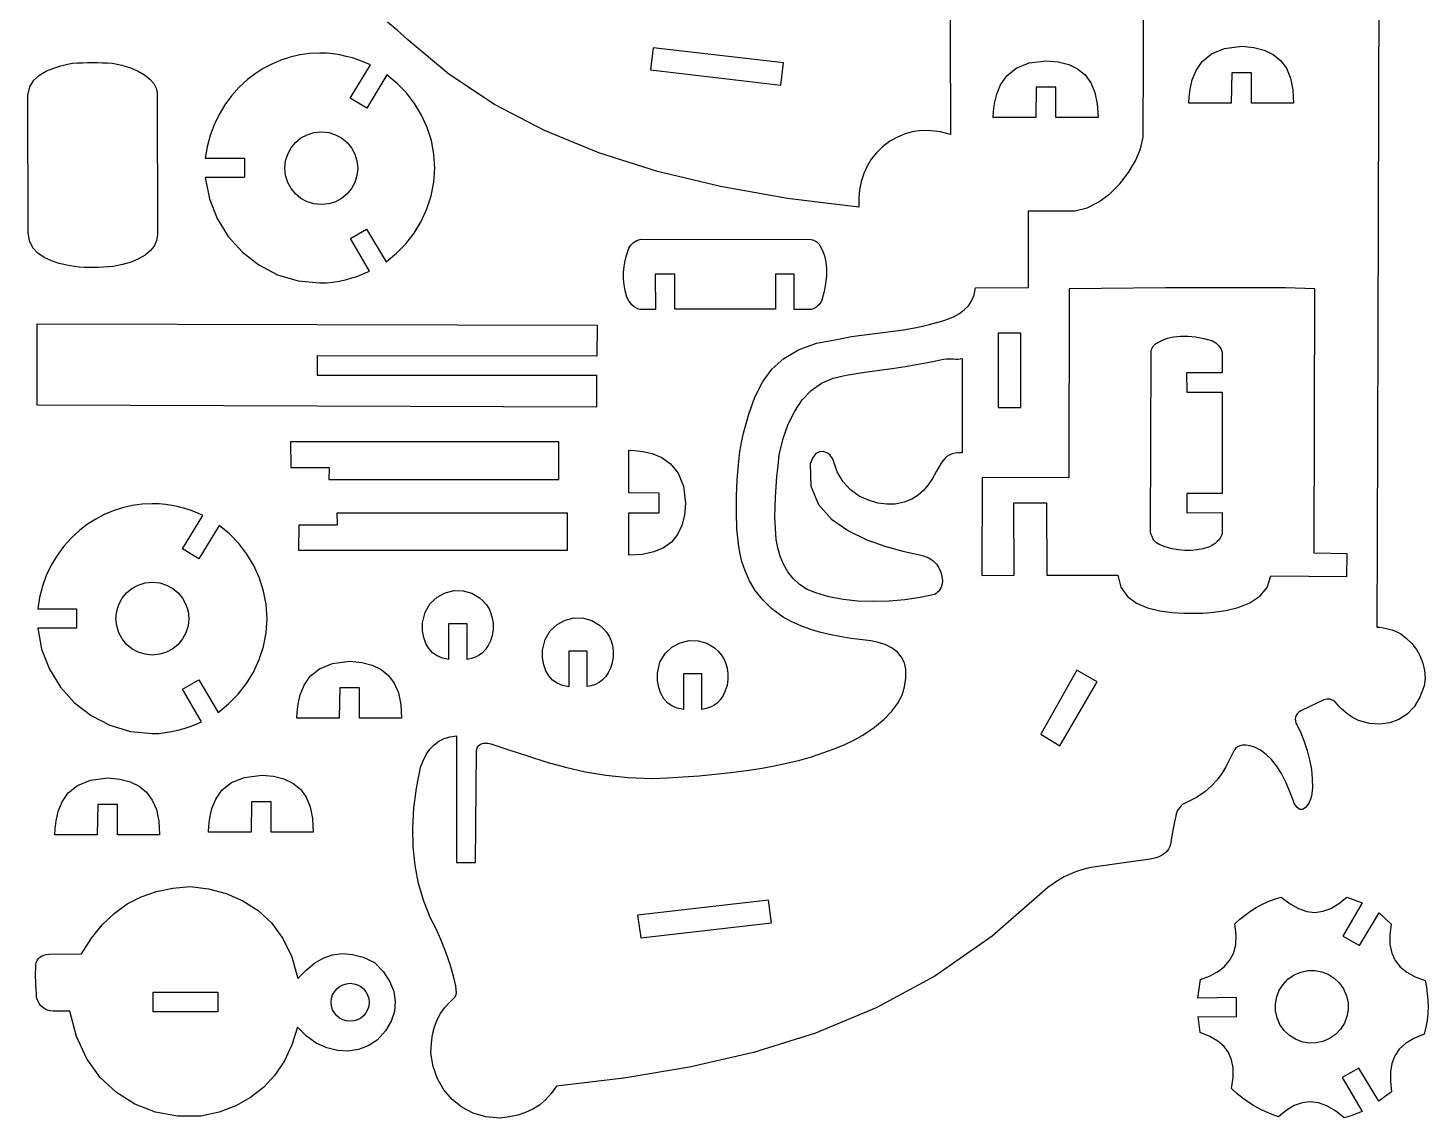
# Model space of a CAD drawing. Extents: x -164 to -26, y -113 to 111.
# Drawn here: x -163.5 to -26.6, y -113.1 to -6.5 of the extents above; entities that cross this region are included whole.
import ezdxf

# ---------------------------------------------------------------- set-up
doc = ezdxf.new("R2010")
doc.units = 0
doc.header["$MEASUREMENT"] = 0
doc.layers.add('CAMADA_1', color=7, linetype='CONTINUOUS')

msp = doc.modelspace()

# ---------------------------------------------------------------- linework, layer by layer
at = {"layer": 'CAMADA_1', "color": 250}
for points in [[(-31.42, 8.52), (-31.55, -36.37), (-31.61, -56.59), (-31.62, -65.11), (-31.32, -65.14), (-31.02, -65.18), (-30.72, -65.24), (-30.43, -65.31), (-30.14, -65.4), (-29.85, -65.51), (-29.56, -65.64), (-29.28, -65.79), (-28.72, -66.23), (-28.21, -66.73), (-27.77, -67.31), (-27.41, -67.95), (-27.14, -68.63), (-26.97, -69.35), (-26.92, -70.1), (-26.99, -70.87), (-27.42, -71.98), (-27.99, -72.9), (-28.68, -73.63), (-29.48, -74.15), (-30.36, -74.48), (-31.32, -74.61), (-32.35, -74.54), (-33.42, -74.25), (-33.75, -74.09), (-34.05, -73.91), (-34.33, -73.73), (-34.6, -73.54), (-34.84, -73.34), (-35.08, -73.12), (-35.31, -72.88), (-35.53, -72.62), (-35.72, -72.44), (-35.89, -72.31), (-36.06, -72.22), (-36.21, -72.18), (-36.36, -72.16), (-36.51, -72.16), (-36.65, -72.19), (-36.8, -72.23), (-39.05, -73.31), (-39.25, -73.45), (-39.41, -73.61), (-39.52, -73.77), (-39.59, -73.94), (-39.62, -74.12), (-39.6, -74.3), (-39.54, -74.5), (-39.43, -74.7), (-39.07, -75.45), (-38.73, -76.29), (-38.44, -77.19), (-38.2, -78.11), (-38.03, -79.05), (-37.94, -79.97), (-37.93, -80.85), (-38.03, -81.65), (-38.11, -81.95), (-38.25, -82.27), (-38.43, -82.56), (-38.65, -82.8), (-38.89, -82.94), (-39.15, -82.94), (-39.42, -82.77), (-39.68, -82.4), (-40.09, -81.28), (-40.52, -80.29), (-40.96, -79.43), (-41.43, -78.69), (-41.92, -78.07), (-42.44, -77.56), (-43, -77.16), (-43.59, -76.86), (-44.04, -76.73), (-44.42, -76.66), (-44.75, -76.66), (-45.03, -76.72), (-45.26, -76.84), (-45.46, -77), (-45.62, -77.22), (-45.76, -77.47), (-46.08, -78.14), (-46.41, -78.79), (-46.79, -79.43), (-47.24, -80.05), (-47.79, -80.65), (-48.45, -81.22), (-49.25, -81.77), (-50.23, -82.28), (-50.44, -82.36), (-50.63, -82.48), (-50.8, -82.62), (-50.94, -82.79), (-51.07, -82.97), (-51.17, -83.17), (-51.24, -83.39), (-51.29, -83.61), (-51.35, -83.87), (-51.42, -84.16), (-51.49, -84.48), (-51.55, -84.82), (-51.62, -85.17), (-51.68, -85.54), (-51.74, -85.9), (-51.78, -86.26), (-51.86, -86.56), (-51.99, -86.82), (-52.17, -87.06), (-52.4, -87.27), (-52.67, -87.45), (-53, -87.6), (-53.38, -87.72), (-53.8, -87.81), (-59.13, -88.55), (-59.76, -88.67), (-60.39, -88.83), (-61, -89.03), (-61.6, -89.27), (-62.19, -89.55), (-62.75, -89.86), (-63.29, -90.21), (-63.81, -90.59), (-69.24, -95.34), (-74.83, -99.24), (-80.59, -102.36), (-86.51, -104.83), (-92.59, -106.72), (-98.84, -108.15), (-105.25, -109.21), (-111.83, -110), (-112.36, -110.73), (-112.91, -111.35), (-113.51, -111.86), (-114.15, -112.27), (-114.85, -112.59), (-115.6, -112.83), (-116.43, -113), (-117.34, -113.12), (-118.73, -113), (-119.98, -112.64), (-121.09, -112.07), (-122.05, -111.3), (-122.84, -110.37), (-123.46, -109.29), (-123.89, -108.09), (-124.12, -106.78), (-124.07, -105.8), (-123.95, -104.94), (-123.77, -104.19), (-123.51, -103.52), (-123.18, -102.91), (-122.77, -102.34), (-122.28, -101.79), (-121.71, -101.25), (-121.61, -100.9), (-121.69, -100.2), (-121.91, -99.24), (-122.24, -98.11), (-122.66, -96.89), (-123.14, -95.68), (-123.64, -94.55), (-124.15, -93.59), (-124.82, -91.92), (-125.32, -90.2), (-125.66, -88.43), (-125.84, -86.61), (-125.88, -84.75), (-125.77, -82.83), (-125.52, -80.87), (-125.14, -78.86), (-124.88, -78.19), (-124.57, -77.59), (-124.22, -77.07), (-123.81, -76.64), (-123.35, -76.28), (-122.83, -76.02), (-122.26, -75.84), (-121.62, -75.75), (-121.62, -88.15), (-119.77, -88.15), (-119.65, -77.18), (-119.55, -76.86), (-119.39, -76.65), (-119.2, -76.52), (-118.98, -76.47), (-118.75, -76.46), (-118.54, -76.48), (-118.37, -76.51), (-118.24, -76.53), (-116.39, -77.15), (-114.58, -77.75), (-112.78, -78.32), (-110.94, -78.83), (-109.03, -79.27), (-107.01, -79.61), (-104.84, -79.83), (-102.49, -79.91), (-100.97, -79.85), (-99.44, -79.77), (-97.89, -79.65), (-96.34, -79.51), (-94.79, -79.34), (-93.25, -79.13), (-91.73, -78.9), (-90.23, -78.63), (-89.17, -78.4), (-88.05, -78.12), (-86.91, -77.79), (-85.78, -77.42), (-84.68, -77.02), (-83.64, -76.59), (-82.7, -76.14), (-81.89, -75.68), (-80.73, -74.9), (-79.79, -74.13), (-79.04, -73.35), (-78.46, -72.57), (-78.05, -71.77), (-77.8, -70.95), (-77.67, -70.1), (-77.67, -69.22), (-77.81, -68.6), (-78.09, -68.05), (-78.5, -67.58), (-79.02, -67.18), (-79.64, -66.86), (-80.34, -66.62), (-81.11, -66.45), (-81.93, -66.37), (-83.05, -66.22), (-84.13, -66.04), (-85.15, -65.84), (-86.13, -65.6), (-87.06, -65.31), (-87.96, -64.98), (-88.83, -64.59), (-89.67, -64.15), (-90.77, -63.34), (-91.67, -62.46), (-92.4, -61.53), (-92.97, -60.58), (-93.4, -59.63), (-93.71, -58.7), (-93.92, -57.81), (-94.05, -56.99), (-94.2, -55.5), (-94.25, -53.92), (-94.24, -52.3), (-94.17, -50.72), (-94.05, -49.25), (-93.9, -47.95), (-93.73, -46.9), (-93.56, -46.16), (-93.03, -44.3), (-92.43, -42.64), (-91.69, -41.18), (-90.77, -39.91), (-89.61, -38.86), (-88.18, -38), (-86.41, -37.37), (-84.27, -36.95), (-82.98, -36.72), (-81.71, -36.54), (-80.44, -36.38), (-79.17, -36.23), (-77.91, -36.05), (-76.64, -35.83), (-75.36, -35.54), (-74.07, -35.17), (-73.51, -34.98), (-72.97, -34.75), (-72.45, -34.46), (-71.98, -34.11), (-71.57, -33.7), (-71.24, -33.2), (-71, -32.62), (-70.86, -31.95), (-65.69, -31.91), (-65.69, -24.41), (-61.16, -24.43), (-59.96, -24.12), (-58.81, -23.54), (-57.73, -22.74), (-56.75, -21.77), (-55.91, -20.68), (-55.23, -19.52), (-54.74, -18.35), (-54.47, -17.2), (-54.41, -1.52)], [(-73.39, 3.23), (-73.33, -16.94), (-73.33, -16.94), (-73.33, -16.94), (-74.29, -16.7), (-75.21, -16.58), (-76.09, -16.57), (-76.93, -16.67), (-77.74, -16.88), (-78.51, -17.2), (-79.25, -17.62), (-79.95, -18.15), (-80.55, -18.74), (-81.06, -19.38), (-81.47, -20.06), (-81.8, -20.78), (-82.04, -21.55), (-82.2, -22.35), (-82.28, -23.18), (-82.27, -24.06), (-89.24, -23.21), (-95.81, -22.05), (-101.97, -20.57), (-107.71, -18.74), (-113.02, -16.56), (-117.91, -14.01), (-122.35, -11.06), (-126.36, -7.71), (-127.4, -6.76), (-128.36, -5.96)]]:
    msp.add_lwpolyline(points, dxfattribs=at)
for points in [[(-142.04, -11.59), (-142.86, -12.34), (-143.6, -13.16), (-144.26, -14.05), (-144.83, -15), (-145.32, -16.01), (-145.71, -17.06), (-145.99, -18.15), (-146.17, -19.28), (-142.35, -19.28), (-142.35, -21.16), (-146.17, -21.16), (-145.77, -23.24), (-145.01, -25.17), (-143.92, -26.92), (-142.55, -28.45), (-140.93, -29.71), (-139.11, -30.66), (-137.1, -31.26), (-134.97, -31.47), (-134.33, -31.45), (-133.7, -31.39), (-133.07, -31.29), (-132.45, -31.15), (-131.85, -30.98), (-131.26, -30.79), (-130.68, -30.56), (-130.13, -30.32), (-131.99, -27.12), (-130.4, -26.2), (-128.5, -29.4), (-127.49, -28.57), (-126.57, -27.63), (-125.76, -26.59), (-125.06, -25.45), (-124.5, -24.23), (-124.08, -22.95), (-123.82, -21.61), (-123.73, -20.23), (-123.82, -18.86), (-124.07, -17.53), (-124.48, -16.26), (-125.03, -15.05), (-125.71, -13.93), (-126.51, -12.89), (-127.41, -11.95), (-128.41, -11.12), (-130.39, -14.38), (-132, -13.4), (-130.01, -10.14), (-130.58, -9.9), (-131.16, -9.67), (-131.77, -9.47), (-132.39, -9.31), (-133.03, -9.17), (-133.67, -9.07), (-134.32, -9.01), (-134.97, -8.99), (-135.96, -9.04), (-136.93, -9.17), (-137.87, -9.39), (-138.78, -9.69), (-139.66, -10.06), (-140.5, -10.5), (-141.29, -11.02), (-142.04, -11.59), (-142.04, -11.59)], [(-102.37, -8.47), (-102.64, -10.63), (-89.89, -12.12), (-89.65, -9.95), (-102.37, -8.47), (-102.37, -8.47)], [(-45.86, -13.9), (-50.02, -13.9), (-49.98, -13.3), (-49.89, -12.51), (-49.69, -11.61), (-49.31, -10.68), (-48.7, -9.8), (-47.79, -9.06), (-46.52, -8.55), (-44.82, -8.33), (-43.66, -8.44), (-42.64, -8.7), (-41.77, -9.13), (-41.05, -9.72), (-40.48, -10.48), (-40.08, -11.43), (-39.84, -12.57), (-39.78, -13.9), (-43.89, -13.9), (-43.89, -10.93), (-45.81, -10.93), (-45.86, -13.9), (-45.86, -13.9)], [(-163.49, -26.54), (-163.51, -13.12), (-163.34, -12.3), (-162.94, -11.65), (-162.38, -11.14), (-161.7, -10.74), (-160.99, -10.45), (-160.28, -10.23), (-159.65, -10.08), (-159.15, -9.97), (-158.66, -9.95), (-158.17, -9.93), (-157.68, -9.92), (-157.19, -9.91), (-156.7, -9.91), (-156.21, -9.93), (-155.72, -9.95), (-155.23, -9.98), (-154.32, -10.17), (-153.49, -10.43), (-152.75, -10.75), (-152.11, -11.12), (-151.59, -11.53), (-151.21, -11.96), (-150.97, -12.41), (-150.89, -12.86), (-150.86, -26.75), (-150.94, -27.33), (-151.17, -27.86), (-151.55, -28.34), (-152.06, -28.76), (-152.69, -29.12), (-153.43, -29.42), (-154.27, -29.66), (-155.18, -29.85), (-155.66, -29.89), (-156.14, -29.93), (-156.61, -29.95), (-157.08, -29.96), (-157.56, -29.96), (-158.03, -29.95), (-158.5, -29.91), (-158.98, -29.86), (-159.7, -29.73), (-160.46, -29.56), (-161.21, -29.31), (-161.92, -28.98), (-162.54, -28.56), (-163.04, -28.02), (-163.37, -27.35), (-163.49, -26.54), (-163.49, -26.54)], [(-64.98, -15.3), (-69.14, -15.3), (-69.1, -14.71), (-69.01, -13.91), (-68.8, -13.01), (-68.43, -12.08), (-67.81, -11.21), (-66.9, -10.47), (-65.63, -9.95), (-63.94, -9.74), (-62.78, -9.85), (-61.76, -10.11), (-60.89, -10.54), (-60.16, -11.13), (-59.6, -11.89), (-59.19, -12.84), (-58.96, -13.97), (-58.89, -15.3), (-63, -15.3), (-63, -12.34), (-64.93, -12.34), (-64.98, -15.3), (-64.98, -15.3)], [(-134.83, -16.69), (-134.11, -16.76), (-133.44, -16.97), (-132.84, -17.29), (-132.31, -17.73), (-131.88, -18.26), (-131.55, -18.86), (-131.34, -19.53), (-131.27, -20.25), (-131.34, -20.96), (-131.55, -21.63), (-131.88, -22.24), (-132.31, -22.76), (-132.84, -23.2), (-133.44, -23.53), (-134.11, -23.73), (-134.83, -23.81), (-135.55, -23.73), (-136.21, -23.53), (-136.82, -23.2), (-137.35, -22.76), (-137.78, -22.24), (-138.11, -21.63), (-138.32, -20.96), (-138.39, -20.25), (-138.32, -19.53), (-138.11, -18.86), (-137.78, -18.26), (-137.35, -17.73), (-136.82, -17.29), (-136.21, -16.97), (-135.55, -16.76), (-134.83, -16.69), (-134.83, -16.69)], [(-102.17, -34.06), (-103.44, -34.08), (-103.66, -34.06), (-103.88, -34.01), (-104.08, -33.91), (-104.27, -33.78), (-104.46, -33.6), (-104.63, -33.39), (-104.79, -33.14), (-104.95, -32.85), (-105.11, -32.25), (-105.22, -31.65), (-105.27, -31.06), (-105.28, -30.46), (-105.23, -29.87), (-105.13, -29.27), (-104.97, -28.67), (-104.75, -28.07), (-104.67, -27.92), (-104.56, -27.77), (-104.45, -27.64), (-104.31, -27.52), (-104.16, -27.42), (-103.99, -27.33), (-103.8, -27.25), (-103.6, -27.19), (-86.94, -27.23), (-86.82, -27.26), (-86.7, -27.29), (-86.58, -27.34), (-86.46, -27.4), (-86.35, -27.48), (-86.24, -27.57), (-86.16, -27.68), (-86.08, -27.8), (-85.83, -28.28), (-85.64, -28.82), (-85.51, -29.41), (-85.45, -30.07), (-85.45, -30.77), (-85.52, -31.52), (-85.67, -32.31), (-85.89, -33.14), (-85.97, -33.31), (-86.07, -33.46), (-86.18, -33.6), (-86.31, -33.72), (-86.44, -33.83), (-86.59, -33.92), (-86.75, -34), (-86.92, -34.06), (-88.59, -34.06), (-88.61, -30.6), (-90.43, -30.6), (-90.43, -34.04), (-100.25, -34.04), (-100.25, -30.62), (-102.19, -30.62), (-102.17, -34.06), (-102.17, -34.06)], [(-52.3, -31.94), (-61.71, -32.03), (-61.74, -50.51), (-70.23, -50.48), (-70.25, -60.06), (-67.09, -60.04), (-67.13, -52.96), (-63.94, -52.96), (-63.91, -60.04), (-56.97, -60.04), (-56.66, -61.22), (-56.01, -62.13), (-55.12, -62.79), (-54.04, -63.25), (-52.86, -63.54), (-51.66, -63.7), (-50.51, -63.77), (-49.49, -63.77), (-48.65, -63.75), (-47.59, -63.66), (-46.41, -63.49), (-45.2, -63.19), (-44.05, -62.74), (-43.07, -62.1), (-42.36, -61.24), (-42, -60.12), (-34.55, -60.16), (-34.54, -57.94), (-37.75, -57.9), (-37.71, -32.04), (-40.55, -31.96), (-52.3, -31.94), (-52.3, -31.94)], [(-162.62, -35.46), (-107.86, -35.61), (-107.89, -38.62), (-135.25, -38.61), (-135.25, -40.47), (-107.94, -40.49), (-107.94, -43.61), (-162.62, -43.43), (-162.62, -35.46), (-162.62, -35.46)], [(-66.44, -36.39), (-68.64, -36.39), (-68.64, -43.65), (-66.44, -43.65), (-66.44, -36.39), (-66.44, -36.39)], [(-46.75, -53.92), (-46.74, -55.69), (-46.76, -55.93), (-46.81, -56.15), (-46.91, -56.37), (-47.05, -56.57), (-47.23, -56.76), (-47.44, -56.95), (-47.7, -57.12), (-47.99, -57.28), (-48.6, -57.45), (-49.21, -57.57), (-49.82, -57.63), (-50.42, -57.63), (-51.03, -57.58), (-51.63, -57.47), (-52.24, -57.3), (-52.85, -57.08), (-53.01, -56.99), (-53.16, -56.88), (-53.3, -56.75), (-53.42, -56.61), (-53.52, -56.45), (-53.61, -56.27), (-53.69, -56.07), (-53.75, -55.86), (-53.71, -38.25), (-53.69, -38.12), (-53.65, -37.99), (-53.6, -37.86), (-53.54, -37.74), (-53.46, -37.62), (-53.36, -37.51), (-53.26, -37.42), (-53.13, -37.34), (-52.65, -37.08), (-52.1, -36.88), (-51.49, -36.74), (-50.83, -36.67), (-50.11, -36.67), (-49.35, -36.75), (-48.54, -36.9), (-47.7, -37.13), (-47.53, -37.22), (-47.37, -37.33), (-47.23, -37.45), (-47.11, -37.58), (-47, -37.72), (-46.9, -37.88), (-46.82, -38.05), (-46.76, -38.23), (-46.74, -40.25), (-50.24, -40.25), (-50.21, -42.15), (-46.75, -42.16), (-46.75, -52.04), (-50.22, -52.04), (-50.22, -53.95), (-46.75, -53.92), (-46.75, -53.92)], [(-76.6, -57.99), (-75.97, -58.14), (-75.44, -58.36), (-75.02, -58.64), (-74.69, -58.97), (-74.44, -59.34), (-74.27, -59.75), (-74.16, -60.17), (-74.1, -60.61), (-74.13, -60.88), (-74.19, -61.11), (-74.26, -61.29), (-74.35, -61.45), (-74.46, -61.59), (-74.59, -61.71), (-74.73, -61.82), (-74.88, -61.92), (-76.29, -62.22), (-77.78, -62.44), (-79.31, -62.58), (-80.84, -62.62), (-82.36, -62.57), (-83.82, -62.42), (-85.21, -62.15), (-86.48, -61.77), (-87.34, -61.43), (-88.08, -60.95), (-88.7, -60.37), (-89.23, -59.7), (-89.65, -58.96), (-89.97, -58.18), (-90.2, -57.36), (-90.35, -56.55), (-90.44, -55.46), (-90.48, -54.42), (-90.47, -53.4), (-90.43, -52.4), (-90.37, -51.41), (-90.28, -50.39), (-90.17, -49.35), (-90.06, -48.26), (-89.68, -46.68), (-89.18, -45.26), (-88.55, -43.99), (-87.81, -42.9), (-86.93, -41.99), (-85.92, -41.28), (-84.78, -40.78), (-83.5, -40.5), (-82.54, -40.33), (-81.45, -40.16), (-80.27, -39.99), (-79.02, -39.82), (-77.74, -39.63), (-76.46, -39.42), (-75.2, -39.18), (-73.99, -38.92), (-73.72, -38.89), (-73.47, -38.88), (-73.24, -38.89), (-73.02, -38.9), (-72.8, -38.91), (-72.59, -38.91), (-72.38, -38.89), (-72.17, -38.85), (-72.17, -48.09), (-72.54, -48.09), (-72.87, -48.12), (-73.16, -48.19), (-73.43, -48.3), (-73.66, -48.45), (-73.87, -48.63), (-74.07, -48.85), (-74.24, -49.1), (-74.67, -49.88), (-75.08, -50.58), (-75.5, -51.21), (-75.96, -51.76), (-76.49, -52.23), (-77.11, -52.62), (-77.85, -52.9), (-78.74, -53.09), (-79.53, -53.11), (-80.41, -52.99), (-81.33, -52.72), (-82.24, -52.3), (-83.08, -51.7), (-83.82, -50.92), (-84.4, -49.95), (-84.77, -48.77), (-84.9, -48.53), (-85.12, -48.28), (-85.41, -48.08), (-85.75, -47.96), (-86.11, -47.97), (-86.47, -48.14), (-86.79, -48.52), (-87.05, -49.15), (-86.98, -51.34), (-86.22, -53.13), (-84.94, -54.58), (-83.3, -55.72), (-81.48, -56.6), (-79.65, -57.24), (-77.96, -57.69), (-76.6, -57.99), (-76.6, -57.99)], [(-134.07, -49.5), (-134.08, -50.7), (-111.6, -50.7), (-111.6, -47), (-137.84, -47.01), (-137.82, -49.52), (-134.07, -49.5), (-134.07, -49.5)], [(-104.77, -51.98), (-104.77, -47.82), (-104.17, -47.86), (-103.38, -47.95), (-102.48, -48.16), (-101.55, -48.53), (-100.68, -49.15), (-99.94, -50.06), (-99.42, -51.33), (-99.21, -53.02), (-99.32, -54.18), (-99.58, -55.2), (-100, -56.08), (-100.6, -56.8), (-101.36, -57.36), (-102.31, -57.77), (-103.44, -58.01), (-104.77, -58.07), (-104.77, -53.96), (-101.81, -53.96), (-101.81, -52.03), (-104.77, -51.98), (-104.77, -51.98)], [(-158.44, -55.65), (-159.25, -56.4), (-159.99, -57.22), (-160.65, -58.11), (-161.23, -59.06), (-161.72, -60.06), (-162.1, -61.11), (-162.39, -62.21), (-162.56, -63.33), (-158.75, -63.33), (-158.75, -65.22), (-162.56, -65.22), (-162.17, -67.29), (-161.41, -69.23), (-160.32, -70.98), (-158.95, -72.51), (-157.33, -73.77), (-155.5, -74.72), (-153.5, -75.32), (-151.37, -75.53), (-150.73, -75.51), (-150.1, -75.44), (-149.47, -75.34), (-148.85, -75.21), (-148.25, -75.04), (-147.65, -74.84), (-147.08, -74.62), (-146.53, -74.38), (-148.39, -71.18), (-146.8, -70.26), (-144.9, -73.46), (-143.89, -72.63), (-142.97, -71.69), (-142.15, -70.64), (-141.46, -69.51), (-140.9, -68.29), (-140.48, -67.01), (-140.22, -65.67), (-140.13, -64.29), (-140.21, -62.92), (-140.47, -61.59), (-140.88, -60.32), (-141.43, -59.11), (-142.11, -57.98), (-142.9, -56.95), (-143.81, -56.01), (-144.81, -55.18), (-146.79, -58.44), (-148.4, -57.46), (-146.41, -54.2), (-146.97, -53.95), (-147.56, -53.73), (-148.17, -53.53), (-148.79, -53.37), (-149.43, -53.23), (-150.07, -53.13), (-150.72, -53.07), (-151.37, -53.05), (-152.36, -53.1), (-153.33, -53.23), (-154.27, -53.45), (-155.18, -53.74), (-156.06, -54.12), (-156.89, -54.56), (-157.69, -55.07), (-158.44, -55.65), (-158.44, -55.65)], [(-133.26, -55.12), (-133.27, -53.93), (-110.78, -53.93), (-110.78, -57.63), (-137.03, -57.62), (-137, -55.11), (-133.26, -55.12), (-133.26, -55.12)], [(-151.35, -60.73), (-150.63, -60.8), (-149.96, -61.01), (-149.35, -61.34), (-148.83, -61.77), (-148.39, -62.3), (-148.06, -62.9), (-147.86, -63.57), (-147.78, -64.29), (-147.86, -65.01), (-148.06, -65.68), (-148.39, -66.28), (-148.83, -66.81), (-149.35, -67.24), (-149.96, -67.57), (-150.63, -67.78), (-151.35, -67.85), (-152.06, -67.78), (-152.73, -67.57), (-153.34, -67.24), (-153.86, -66.81), (-154.3, -66.28), (-154.63, -65.68), (-154.83, -65.01), (-154.91, -64.29), (-154.83, -63.57), (-154.63, -62.9), (-154.3, -62.3), (-153.86, -61.77), (-153.34, -61.34), (-152.73, -61.01), (-152.06, -60.8), (-151.35, -60.73), (-151.35, -60.73)], [(-120.58, -68.28), (-120.58, -64.79), (-122.38, -64.79), (-122.38, -68.29), (-122.97, -68.16), (-123.5, -67.94), (-123.95, -67.63), (-124.32, -67.22), (-124.61, -66.73), (-124.81, -66.15), (-124.92, -65.47), (-124.94, -64.71), (-124.68, -63.66), (-124.19, -62.81), (-123.51, -62.18), (-122.71, -61.76), (-121.84, -61.55), (-120.95, -61.56), (-120.1, -61.79), (-119.35, -62.25), (-118.99, -62.58), (-118.68, -62.94), (-118.43, -63.34), (-118.24, -63.78), (-118.11, -64.25), (-118.04, -64.77), (-118.04, -65.33), (-118.12, -65.93), (-118.3, -66.46), (-118.52, -66.92), (-118.78, -67.3), (-119.08, -67.62), (-119.4, -67.87), (-119.77, -68.07), (-120.16, -68.2), (-120.58, -68.28), (-120.58, -68.28)], [(-108.85, -70.94), (-108.85, -67.46), (-110.64, -67.46), (-110.64, -70.96), (-111.24, -70.83), (-111.76, -70.61), (-112.21, -70.3), (-112.58, -69.89), (-112.87, -69.4), (-113.08, -68.82), (-113.19, -68.14), (-113.2, -67.38), (-112.95, -66.33), (-112.45, -65.48), (-111.78, -64.85), (-110.98, -64.43), (-110.1, -64.22), (-109.21, -64.23), (-108.37, -64.46), (-107.62, -64.92), (-107.26, -65.25), (-106.95, -65.61), (-106.7, -66.01), (-106.5, -66.45), (-106.37, -66.92), (-106.31, -67.44), (-106.31, -68), (-106.39, -68.6), (-106.57, -69.13), (-106.79, -69.59), (-107.05, -69.97), (-107.34, -70.29), (-107.67, -70.54), (-108.03, -70.73), (-108.43, -70.87), (-108.85, -70.94), (-108.85, -70.94)], [(-97.62, -73.17), (-97.62, -69.68), (-99.41, -69.68), (-99.41, -73.19), (-100, -73.06), (-100.53, -72.84), (-100.98, -72.52), (-101.35, -72.12), (-101.64, -71.62), (-101.84, -71.04), (-101.95, -70.37), (-101.97, -69.61), (-101.72, -68.55), (-101.22, -67.71), (-100.55, -67.07), (-99.74, -66.65), (-98.87, -66.44), (-97.98, -66.46), (-97.14, -66.69), (-96.39, -67.14), (-96.02, -67.47), (-95.72, -67.84), (-95.46, -68.23), (-95.27, -68.67), (-95.14, -69.15), (-95.08, -69.66), (-95.08, -70.22), (-95.15, -70.83), (-95.33, -71.36), (-95.55, -71.81), (-95.81, -72.2), (-96.11, -72.51), (-96.44, -72.77), (-96.8, -72.96), (-97.19, -73.09), (-97.62, -73.17), (-97.62, -73.17)], [(-133.07, -74.02), (-137.23, -74.02), (-137.19, -73.43), (-137.1, -72.64), (-136.9, -71.74), (-136.52, -70.81), (-135.91, -69.93), (-135, -69.19), (-133.73, -68.67), (-132.03, -68.46), (-130.87, -68.57), (-129.85, -68.83), (-128.98, -69.26), (-128.26, -69.85), (-127.69, -70.61), (-127.28, -71.56), (-127.05, -72.69), (-126.99, -74.03), (-131.1, -74.03), (-131.1, -71.06), (-133.02, -71.06), (-133.07, -74.02), (-133.07, -74.02)], [(-58.98, -70.48), (-60.95, -69.32), (-64.47, -75.6), (-62.61, -76.72), (-58.98, -70.48), (-58.98, -70.48)], [(-156.73, -85.44), (-160.89, -85.44), (-160.85, -84.84), (-160.76, -84.05), (-160.56, -83.15), (-160.18, -82.22), (-159.57, -81.34), (-158.66, -80.61), (-157.39, -80.09), (-155.69, -79.87), (-154.53, -79.98), (-153.51, -80.25), (-152.64, -80.67), (-151.92, -81.26), (-151.35, -82.03), (-150.95, -82.97), (-150.71, -84.11), (-150.65, -85.44), (-154.76, -85.44), (-154.76, -82.47), (-156.68, -82.47), (-156.73, -85.44), (-156.73, -85.44)], [(-141.7, -85.16), (-145.86, -85.16), (-145.82, -84.56), (-145.73, -83.77), (-145.52, -82.87), (-145.15, -81.94), (-144.54, -81.07), (-143.62, -80.33), (-142.35, -79.81), (-140.66, -79.59), (-139.5, -79.7), (-138.48, -79.97), (-137.61, -80.39), (-136.88, -80.98), (-136.32, -81.75), (-135.91, -82.69), (-135.68, -83.83), (-135.61, -85.16), (-139.72, -85.16), (-139.72, -82.19), (-141.65, -82.19), (-141.7, -85.16), (-141.7, -85.16)], [(-137.11, -99.49), (-136.32, -98.65), (-135.5, -97.98), (-134.64, -97.48), (-133.73, -97.17), (-132.78, -97.04), (-131.78, -97.12), (-130.73, -97.4), (-129.63, -97.9), (-128.76, -98.84), (-128.14, -99.79), (-127.75, -100.76), (-127.6, -101.73), (-127.68, -102.69), (-128, -103.65), (-128.56, -104.59), (-129.36, -105.5), (-130.24, -106.06), (-131.2, -106.42), (-132.22, -106.58), (-133.26, -106.53), (-134.3, -106.27), (-135.32, -105.8), (-136.28, -105.13), (-137.16, -104.24), (-137.7, -105.97), (-138.44, -107.54), (-139.36, -108.92), (-140.46, -110.12), (-141.74, -111.13), (-143.19, -111.94), (-144.82, -112.55), (-146.61, -112.94), (-148.88, -112.93), (-151.04, -112.54), (-153.05, -111.77), (-154.86, -110.64), (-156.45, -109.15), (-157.76, -107.32), (-158.77, -105.15), (-159.43, -102.66), (-161.06, -102.66), (-161.35, -102.63), (-161.61, -102.56), (-161.85, -102.46), (-162.07, -102.32), (-162.26, -102.14), (-162.42, -101.92), (-162.55, -101.66), (-162.66, -101.35), (-162.69, -100.95), (-162.72, -100.54), (-162.74, -100.14), (-162.75, -99.73), (-162.76, -99.33), (-162.76, -98.92), (-162.75, -98.52), (-162.73, -98.11), (-162.7, -97.9), (-162.62, -97.71), (-162.51, -97.54), (-162.36, -97.39), (-162.18, -97.28), (-161.97, -97.19), (-161.73, -97.12), (-161.48, -97.09), (-158.27, -97.06), (-157.31, -95.54), (-156.25, -94.22), (-155.08, -93.11), (-153.81, -92.19), (-152.43, -91.48), (-150.94, -90.96), (-149.35, -90.63), (-147.66, -90.49), (-145.86, -90.71), (-144.12, -91.17), (-142.5, -91.87), (-141.01, -92.83), (-139.7, -94.05), (-138.59, -95.56), (-137.71, -97.37), (-137.11, -99.49), (-137.11, -99.49)], [(-33.38, -108.24), (-35.02, -109.17), (-33.06, -112.48), (-33.48, -112.65), (-33.93, -112.82), (-34.16, -112.9), (-34.38, -112.98), (-34.61, -113.05), (-34.83, -113.11), (-35.68, -112.41), (-36.51, -111.92), (-37.33, -111.63), (-38.14, -111.54), (-38.94, -111.63), (-39.72, -111.91), (-40.49, -112.38), (-41.24, -113.01), (-41.86, -112.79), (-42.48, -112.53), (-43.09, -112.23), (-43.68, -111.9), (-44.26, -111.54), (-44.81, -111.14), (-45.33, -110.71), (-45.83, -110.25), (-45.69, -109.17), (-45.69, -108.23), (-45.83, -107.42), (-46.12, -106.73), (-46.57, -106.13), (-47.17, -105.62), (-47.95, -105.16), (-48.91, -104.75), (-49.09, -103.21), (-45.34, -103.24), (-45.36, -101.34), (-49.14, -101.4), (-48.87, -99.59), (-47.99, -99.26), (-47.22, -98.84), (-46.56, -98.34), (-46.04, -97.73), (-45.65, -97.02), (-45.43, -96.19), (-45.38, -95.22), (-45.53, -94.12), (-45.03, -93.68), (-44.52, -93.28), (-43.99, -92.9), (-43.44, -92.55), (-42.87, -92.24), (-42.26, -91.96), (-41.63, -91.72), (-40.97, -91.52), (-40.11, -92.18), (-39.28, -92.65), (-38.48, -92.92), (-37.68, -93.01), (-36.9, -92.9), (-36.13, -92.62), (-35.35, -92.15), (-34.57, -91.51), (-33.08, -92.09), (-34.96, -95.34), (-33.33, -96.26), (-31.4, -93.05), (-30.22, -94.16), (-30.37, -95.22), (-30.35, -96.16), (-30.18, -96.99), (-29.84, -97.72), (-29.35, -98.34), (-28.69, -98.87), (-27.88, -99.31), (-26.91, -99.67), (-26.79, -100.31), (-26.7, -100.96), (-26.65, -101.61), (-26.63, -102.26), (-26.66, -102.91), (-26.72, -103.57), (-26.84, -104.24), (-27, -104.93), (-28.01, -105.35), (-28.82, -105.84), (-29.44, -106.4), (-29.88, -107.05), (-30.17, -107.78), (-30.3, -108.6), (-30.31, -109.52), (-30.2, -110.55), (-31.43, -111.48), (-33.38, -108.24), (-33.38, -108.24)], [(-90.82, -94.05), (-91.1, -91.82), (-103.92, -93.27), (-103.59, -95.5), (-90.82, -94.05), (-90.82, -94.05)], [(-41.1, -103.98), (-41.39, -103.32), (-41.53, -102.63), (-41.54, -101.94), (-41.42, -101.27), (-41.17, -100.63), (-40.8, -100.05), (-40.32, -99.55), (-39.73, -99.13), (-39.07, -98.85), (-38.38, -98.7), (-37.69, -98.69), (-37.02, -98.82), (-36.38, -99.06), (-35.8, -99.43), (-35.3, -99.91), (-34.88, -100.5), (-34.6, -101.17), (-34.45, -101.85), (-34.44, -102.54), (-34.56, -103.21), (-34.81, -103.85), (-35.18, -104.43), (-35.66, -104.94), (-36.25, -105.35), (-36.92, -105.64), (-37.6, -105.78), (-38.29, -105.79), (-38.96, -105.67), (-39.6, -105.42), (-40.18, -105.05), (-40.69, -104.57), (-41.1, -103.98), (-41.1, -103.98)], [(-151.26, -100.82), (-144.96, -100.82), (-144.96, -102.73), (-151.26, -102.73), (-151.26, -100.82), (-151.26, -100.82)], [(-132.01, -99.95), (-131.64, -99.99), (-131.29, -100.09), (-130.97, -100.27), (-130.7, -100.49), (-130.47, -100.77), (-130.3, -101.08), (-130.19, -101.43), (-130.15, -101.81), (-130.19, -102.18), (-130.3, -102.53), (-130.47, -102.84), (-130.7, -103.12), (-130.97, -103.35), (-131.29, -103.52), (-131.64, -103.63), (-132.01, -103.66), (-132.38, -103.63), (-132.73, -103.52), (-133.05, -103.35), (-133.32, -103.12), (-133.55, -102.84), (-133.72, -102.53), (-133.83, -102.18), (-133.87, -101.81), (-133.83, -101.43), (-133.72, -101.08), (-133.55, -100.77), (-133.32, -100.49), (-133.05, -100.27), (-132.73, -100.09), (-132.38, -99.99), (-132.01, -99.95), (-132.01, -99.95)]]:
    msp.add_lwpolyline(points, close=True, dxfattribs=at)

doc.saveas('drawing.dxf')
